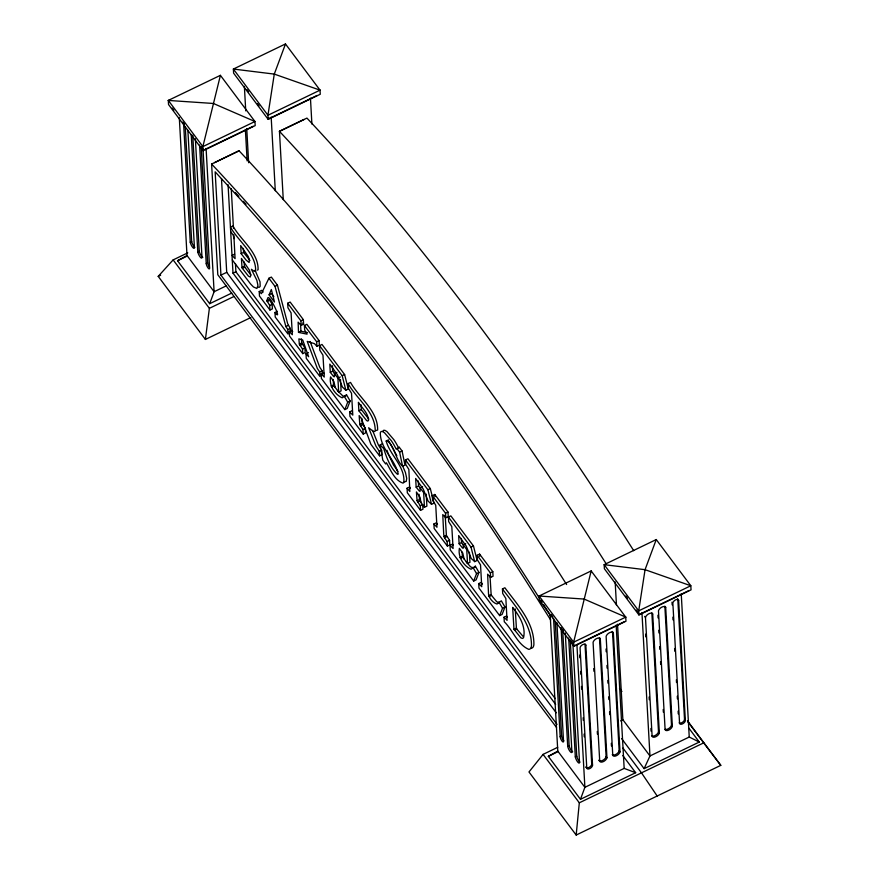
<?xml version="1.0" encoding="UTF-8"?>
<svg xmlns="http://www.w3.org/2000/svg" width="879" height="879" viewBox="0 0 879 879"><rect width="100%" height="100%" fill="white"/><g stroke="black" fill="none" stroke-linecap="round" stroke-linejoin="round"><path stroke-width="1.32" d="M687.433 720.769L720.791 765.356L576.174 835.05L579.316 802.813L543.079 754.38L557.715 747.326M205.4 339.448L209.378 308.331L173.141 259.898L158.209 276.369L205.4 339.448L250.801 317.561M266.864 300.574L269.304 299.387L272.138 304.31L272.402 308.848L269.963 310.034L269.71 305.485L266.864 300.574L267.93 297.629C270.26 295.619 282.939 322.758 274.973 312.484L277.401 311.309M591.171 570.921L573.635 642.197L573.877 646.329L625.969 621.222L625.738 617.124L591.171 570.921L539.08 596.017L539.31 600.115L573.877 646.329M380.157 444.851L382.794 460.135L385.683 463.991L386.408 462.772C390.737 470.012 394.462 480.275 403.021 483.131L403.802 482.571C405.45 466.826 390.122 455.399 386.178 441.038L387.035 440.478C395.264 447.081 395.275 459.288 402.56 466.244L404.999 465.068L402.055 450.96L399.275 447.257L396.176 449.081A22.36 6.395 64.2 0 0 391.419 440.84L384.464 432.721L382.453 431.501L381.068 431.512L380.31 432.622C380.036 448.411 395.067 459.42 398.264 474.056L397.385 474.286C390.21 467.573 386.639 457.805 383.727 448.62L380.157 444.851L382.596 443.675M179.305 117.676L187.007 255.492L177.536 260.722L209.685 303.705L214.102 291.718L206.093 148.441M550.155 614.652L557.791 751.106L548.32 756.336L580.47 799.308L584.887 787.32L576.954 645.417M285.488 43.972L274.281 74.1L267.941 115.259L268.172 119.357L320.264 94.251L320.033 90.152L285.466 43.95L233.385 69.056L233.605 73.155L268.172 119.357M656.25 539.552L645.054 569.691L638.714 610.839L690.817 585.755L656.25 539.552L604.159 564.659L604.389 568.757L638.956 614.959L691.048 589.853L690.817 585.755L645.054 569.691L604.159 564.659L638.725 610.861L638.956 614.959M324.252 373.641L323.582 372.74L321.143 373.916L321.395 378.453L344.832 409.636L347.699 402.164L350.139 400.978L346.513 394.781L342.228 397.846C334.712 394.506 328.966 385.474 330.526 376.904L333.921 381.64L335.218 387.452L338.679 392.056L341.107 390.88L340.47 379.497M350.139 400.978L347.26 408.46L344.832 409.636M453.103 545.068L452.421 544.156L449.993 545.343L450.246 549.88L473.682 581.052L476.55 573.58L478.989 572.405L475.352 566.197L471.078 569.262C463.563 565.933 457.816 556.89 459.376 548.331L462.772 553.056L464.068 558.879L467.518 563.472L469.957 562.296L469.386 552.188M478.989 572.405L476.11 579.876L473.682 581.052M478.725 583.568L478.978 588.106L499.657 615.619L502.557 608.235L504.986 607.048L501.327 600.818L496.987 604.049C492.91 602.807 489.262 598.423 488.537 594.204L487.614 574.196L490.625 577.415L493.053 576.239L492.8 571.691L479.582 554.1L477.143 555.286L477.396 559.824L480.527 564.911L481.747 586.711L478.725 583.568L481.165 582.392L482.45 584.106M504.986 607.048L502.096 614.443L499.657 615.619M269.095 294.85L271.347 289.51L274.479 302.013L269.095 294.85L271.534 293.674L273.841 296.739M621.596 738.558L644.109 768.653L649.966 755.962L641.956 612.685M290.411 331.768L290.224 328.361L287.708 323.802L277.445 285.181L271.358 277.083L268.919 278.258L261.415 293.674L259.228 291.542L261.656 290.356L263.118 292.114M345.755 396.121L346.513 394.781M474.605 567.537L475.352 566.197M382.739 431.446L383.508 430.325L384.892 430.325L386.903 431.545L393.858 439.665A22.36 6.395 64.2 0 1 398.605 447.905L399.275 447.257M543.079 754.38L528.982 771.971L576.174 835.05M257.481 270.128L258.096 269.688C258.503 252.251 240.494 239.934 232.935 225.958L230.496 227.134C238.066 241.11 256.075 253.427 255.668 270.864L254.152 271.237L251.405 269.282L256.855 280.291L257.932 285.389L256.899 288.477L253.416 286.939L250.537 283.917L232.331 259.964M620.684 720.923L622.87 719.736L617.53 624.222M214.498 162.648L239.055 150.759A1470.974 419.085 64.3 0 1 566.614 584.535M234.517 254.251L232.078 255.426L235.078 258.624L233.836 235.001M241.143 253.613L240.692 245.604L248.219 256.459L249.372 259.657L249.131 262.491L246.131 260.14L241.143 253.613L243.582 252.427L243.351 248.427M242.011 267.436L241.417 258.437L249.394 270.128L250.856 275.171L250.218 277.05L248.383 276.105L242.351 268.315L242.011 267.436L244.439 266.26L244.109 261.997M242.351 268.315L244.791 267.139L250.823 274.929M268.919 278.258L275.006 286.356L277.445 285.181M267.128 301.552L269.556 300.376M269.71 305.485L272.138 304.31M292.707 331.669L291.718 330.35L289.279 331.526L292.333 334.712L291.092 312.88L287.949 307.782L287.697 303.244L290.136 302.057L303.354 319.648L303.607 324.197L301.178 325.373L298.124 322.143L298.508 332.383L307.057 334.163L304.672 330.021L304.42 325.483L306.848 324.307L319.099 340.602L319.352 345.139L316.923 346.326L314.561 343.7L307.221 341.371L317.33 368.455L319.67 371.949L319.923 376.498L306.255 358.313L306.002 353.765L308.43 352.589M274.973 312.484L275.226 317.033L288.037 334.075L287.785 329.537L285.873 326.57L288.301 325.395M301.178 325.373L300.926 320.835L303.354 319.648M287.785 329.537L290.224 328.361M298.508 332.383L300.948 331.207L307.54 332.658M301.783 342.942L304.936 347.941L305.189 352.479L302.761 353.655L302.508 349.117L299.343 344.118L301.783 342.942L301.376 338.789M299.937 345.524L302.376 344.348M316.923 346.326L316.671 341.777L319.099 340.602M302.508 349.117L304.936 347.941M321.143 373.916L324.252 377.069L322.967 355.182L319.813 350.172L319.56 345.634L322 344.447L344.612 374.542L348.282 389.034L345.854 390.21L342.425 387.068L337.349 374.619L329.812 364.126L330.273 372.322L333.69 376.608L334.405 376.783L334.438 373.553L336.877 372.366M319.67 371.949L322.099 370.773L319.769 367.279L310.133 341.481M330.273 372.322L332.712 371.136L332.405 365.686M345.854 390.21L342.184 375.718L344.612 374.542M338.679 392.056L337.899 378.146L340.327 376.97M331.13 386.046L333.57 384.87L333.174 379.508M331.537 386.958L333.965 385.771L335.185 387.529M352.116 410.713L349.688 411.888L352.798 415.108L351.523 393.265L348.37 388.287L348.106 383.607L350.534 382.42C358.885 397.55 378.179 410.954 377.629 430.018L376.135 430.49M358.874 410.79L358.401 402.296C362.005 408.032 368.543 413.317 368.477 420.656L367.4 421.052L366.411 420.327L358.874 410.79L361.313 409.614L361.038 404.758M362.225 423.315L365.378 428.359L365.631 432.897L363.203 434.072L362.95 429.534L359.786 424.491L362.225 423.315L361.796 418.338M360.324 425.832L362.752 424.656M362.95 429.534L365.378 428.359M386.178 441.038L388.617 439.863M382.002 454.674L379.563 455.849L379.31 451.312L381.75 450.136L381.936 453.542M402.56 466.244L399.615 452.136L402.055 450.96M410.372 488.219L409.493 487.043L407.065 488.219L409.834 491.493L408.867 469.43L405.735 464.475L405.483 459.937L407.911 458.761L430.314 488.559L433.973 503.118L431.534 504.304L428.106 501.107L423.184 488.966L415.657 478.451L416.152 487.153L419.36 491.108L420.107 491.251L420.151 487.944L422.579 486.768M416.152 487.153L418.58 485.977L418.305 481M431.534 504.304L427.886 489.746L430.314 488.559M420.283 505.81L422.722 504.634L422.975 509.183L420.536 510.358L420.283 505.81L417.075 500.744L419.503 499.569L419.041 494.207M417.668 502.14L420.107 500.964L421.612 503.162M437.423 524.203L436.347 522.774L433.918 523.95L436.962 527.235L435.731 505.249L432.589 500.206L432.336 495.657L434.764 494.481L447.993 512.072L448.246 516.621L445.807 517.797L442.763 514.6L443.719 534.399L444.455 537.717L447.136 541.541L447.389 546.079L449.828 544.903L449.576 540.365L446.389 535.311L445.137 515.05M417.075 500.744L416.415 491.932L420.096 497.426L420.964 502.634L424.458 507.282L426.897 506.106L426.227 494.086M445.807 517.797L445.554 513.248L447.993 512.072M449.993 545.343L453.092 548.485L451.806 526.609L448.664 521.588L448.411 517.05L450.839 515.874L473.462 545.958L477.132 560.45L474.693 561.626L471.265 558.484L466.2 546.035L458.662 535.553L459.124 543.738L462.53 548.024L463.255 548.199L463.288 544.969L465.716 543.793M443.961 536.487L446.389 535.311M444.455 537.717L446.895 536.542M447.136 541.541L449.576 540.365M459.124 543.738L461.552 542.563L461.321 538.464M474.693 561.626L471.023 547.145L473.462 545.958M459.981 557.473L462.409 556.286L462.09 552.188M460.376 558.374L462.815 557.198L464.035 558.956M490.625 577.415L490.372 572.877L492.8 571.691M507.403 617.3L506.458 616.047L504.03 617.223L507.073 620.321L505.843 598.489L502.7 593.479L502.447 588.941L504.876 587.765C517.127 604.466 534.113 622.123 533.905 644.417A24.986 7.142 64.2 0 1 531.136 648.164M488.702 595.709L491.141 594.534L489.999 575.613M489.087 596.599L491.526 595.424L496.723 601.719L499.426 602.862M513.973 629.232L512.655 607.389C519.346 615.75 526.18 626.793 523.51 637.857L522.357 638.429L520.818 637.813L513.973 629.232L516.402 628.056L515.248 608.938M514.457 630.331L516.885 629.155L523.258 636.638M220.387 75.308L254.954 121.511L255.185 125.62L203.093 150.716L168.526 104.513L168.307 100.415L220.409 75.33L202.873 146.617L209.598 268.128A3.351 0.956 64.3 0 1 208.026 267.93A3.351 0.956 64.3 0 1 206.235 263.623L199.599 145.079M204.906 149.529L253.196 126.257M317.066 95.47L268.776 118.742L268.721 117.72M556.539 727.515L217.794 274.72L211.608 164.043L239.077 150.792M283.269 199.665L279.456 131.345L306.925 118.094A1470.974 419.085 64.3 0 1 633.726 550.683M187.875 130.323L194.446 247.845A4.296 1.22 64.3 0 1 192.457 247.076A4.296 1.22 64.3 0 1 190.238 242.208L191.677 241.516L185.26 126.73M173.141 259.898L187.765 252.855M177.536 260.722L186.117 256.591M195.369 138.728L202.016 257.613A4.296 1.22 64.3 0 1 200.027 256.844A4.296 1.22 64.3 0 1 197.797 251.976L199.247 251.284L192.754 135.135M158.209 276.369L160.659 275.182M206.235 263.623L207.675 262.931L201.203 147.101M557.055 724.406L220.937 275.127L226.716 272.347L221.475 178.569M555.638 704.409L233.001 273.149L235.891 271.765L235.44 263.59M226.375 285.807L214.102 291.718L187.007 255.492M209.685 303.705L231.759 293.07M209.378 308.331L233.759 296.586M575.69 645.131L623.98 621.86M639.56 614.355L689.059 590.501M556.912 622.673L563.538 741.217A3.351 0.956 64.3 0 1 561.967 741.019A3.351 0.956 64.3 0 1 560.165 736.712L561.615 736.02L555.22 621.552M565.274 633.166L571.921 752.05A4.296 1.22 64.3 0 1 569.933 751.281A4.296 1.22 64.3 0 1 567.713 746.414L569.152 745.722L562.659 629.573M548.32 756.336L558.132 751.6M572.888 643.681L579.536 762.565A4.296 1.22 64.3 0 1 577.536 761.796A4.296 1.22 64.3 0 1 575.316 756.929L576.767 756.237L570.273 640.088M580.47 799.308L635.66 772.718L624.167 768.4L584.887 787.32L557.791 751.106M644.109 768.653L699.288 742.052L689.246 737.031L649.966 755.962L622.87 719.736M579.316 802.813L703.683 742.876L720.791 765.356M279.423 131.301L304.035 119.489M404.318 481.879L406.23 481.395L406.713 478.385L405.428 472.473L402.45 465.54M168.318 100.437L213.344 103.469L254.954 121.511L202.873 146.617L168.307 100.415M257.877 287.147L259.338 287.301L260.173 286.29L260.03 281.84L255.031 270.172M473.506 568.087L470.551 566.801L466.309 561.978M343.293 396.418L337.459 390.551M368.85 419.14L361.313 409.614M235.253 192.501L238.846 196.413M243.351 201.302L246.043 204.236M249.966 260.503L243.582 252.427M335.437 374.608L332.712 371.136M397.934 471.419L393.462 464.969L388.397 454.179M302.739 323.032L303.607 324.197M287.697 303.244L300.926 320.835M304.42 325.483L316.671 341.777M319.56 345.634L342.184 375.718M348.106 383.607C356.456 398.725 375.751 412.13 375.201 431.193L373.696 431.666L368.653 427.754L375.97 446.202L379.31 451.312M396.836 448.444L399.615 452.136M405.483 459.937L427.886 489.746M432.336 495.657L445.554 513.248M448.411 517.05L471.023 547.145M477.143 555.286L490.372 572.877M502.447 588.941C514.698 605.653 531.685 623.299 531.476 645.593A24.986 7.142 64.2 0 1 528.697 649.339C517.313 644.384 512.798 630.045 504.282 621.772L504.03 617.223M230.748 231.682L233.276 235.264L234.111 238.67M334.438 373.553L337.899 378.146M461.552 542.563L462.914 544.365M463.288 544.969L466.738 549.573L467.518 563.472M418.58 485.977L423.645 492.592L424.458 507.282M306.002 353.765L308.65 356.742L302.739 340.03L298.871 338.865L299.343 344.118M269.963 310.034L259.481 296.08L259.228 291.542M302.761 353.655L289.532 336.064L289.279 331.526M363.203 434.072L349.941 416.426L349.688 411.888M379.563 455.849L370.894 444.302L361.401 418.591L359.148 415.591L359.786 424.491M420.536 510.358L407.318 492.767L407.065 488.219M447.389 546.079L434.171 528.488L433.918 523.95M677.676 598.885A3.351 1.813 -36.8 0 1 677.808 599.368L678.654 600.5L685.356 720.406A3.351 1.813 -36.8 0 1 682.576 723.846A3.351 1.813 -36.8 0 1 679.566 723.197L672.864 603.28A3.351 1.813 -36.8 0 1 675.643 599.841A3.351 1.813 -36.8 0 1 678.654 600.5M665.7 607.367L664.854 606.246L671.501 725.131L672.347 726.252A4.296 2.329 -36.8 0 1 668.842 730.042A4.296 2.329 -36.8 0 1 665.117 729.735L658.47 610.85A4.296 2.329 -36.8 0 1 661.975 607.059A4.296 2.329 -36.8 0 1 665.7 607.367L672.347 726.252M659.349 732.899L652.701 614.014L651.855 612.894L658.503 731.778L659.349 732.899A4.296 2.329 -36.8 0 1 655.844 736.69A4.296 2.329 -36.8 0 1 652.119 736.382L645.472 617.497L644.626 616.377M247.01 89.647L248.614 91.801M257.492 103.656L259.096 105.81M625.848 596.028L627.463 598.181M636.33 610.037L637.945 612.191M687.576 721.351L703.683 742.876M677.808 599.368L684.51 719.275L685.356 720.406M688.839 728.087L699.288 742.052M612.202 631.43A4.296 2.329 -36.8 0 1 612.509 631.858L613.355 632.979L620.003 751.864A4.296 2.329 -36.8 0 1 616.498 755.654A4.296 2.329 -36.8 0 1 612.773 755.347L606.125 636.462A4.296 2.329 -36.8 0 1 609.619 632.671A4.296 2.329 -36.8 0 1 613.355 632.979M606.96 757.764L600.313 638.879L599.467 637.758L606.114 756.643L606.96 757.764A4.296 2.329 -36.8 0 1 603.455 761.566A4.296 2.329 -36.8 0 1 599.72 761.258L598.885 760.126M619.453 688.224L621.925 691.52M592.545 765.126L585.843 645.219L585.007 644.087L591.71 764.005L592.545 765.126A3.351 1.813 -36.8 0 1 589.776 768.576A3.351 1.813 -36.8 0 1 586.765 767.916L585.919 766.785A3.351 1.813 -36.8 0 0 588.93 767.444A3.351 1.813 -36.8 0 0 591.71 764.005M172.251 108.084L173.866 110.238M182.733 122.093L184.348 124.247M201.28 146.881L202.895 149.034M551.1 614.465L552.715 616.619M561.582 628.474L563.186 630.628M570.449 640.33L573.668 644.637M622.98 748.095L641.494 772.85L657.162 796.022M622.793 755.522L635.66 772.718M612.509 631.858L619.157 750.743L620.003 751.864M235.891 271.765L555.242 698.618M226.716 272.347L556.264 712.825M380.585 448.576L378.409 445.027L372.586 430.402M550.661 619.948L526.202 581.327A1464.271 417.184 64.3 0 0 240.308 199.192L215.157 171.844L220.937 275.127M396.836 455.685L388.892 441.258M498.898 601.994L502.557 608.235M472.924 567.373L476.55 573.58M344.074 395.957L347.699 402.164M516.402 628.056L516.885 629.155M462.409 556.286L462.815 557.198M333.57 384.87L333.965 385.771M491.141 594.534L491.526 595.424M419.503 499.569L420.107 500.964M244.439 266.26L244.791 267.139M285.873 326.57L275.006 286.356M387.002 450.279L388.002 453.19M681.236 593.754L689.246 737.031M672.017 602.159L672.171 604.884M672.864 617.146L673.006 619.871M674.611 648.482L674.764 651.207M676.369 679.83L676.511 682.554M677.28 696.179L677.434 698.904M678.116 711.166L678.269 713.891M657.931 615.19L658.085 617.926M658.778 630.221L658.931 632.957M659.689 646.625L659.843 649.361M660.536 661.656L660.678 664.392M663.205 709.485L663.359 712.21M645.615 634.144L645.768 636.868M649.131 697.003L649.284 699.728M650.889 728.427L651.042 731.163M615.157 581.92L616.454 605.115M616.157 625.123L624.167 768.4M606.038 648.999L606.191 651.735M606.96 665.403L607.114 668.139M607.796 680.434L607.949 683.17M608.718 696.827L608.872 699.563M609.554 711.858L609.707 714.594M611.312 743.293L611.465 746.018M599.72 761.258L593.083 642.373A4.296 2.329 -36.8 0 1 596.577 638.572A4.296 2.329 -36.8 0 1 600.313 638.879M593.764 668.567L593.918 671.303M597.28 731.427L597.434 734.163M586.765 767.916L580.063 648.01A3.351 1.813 -36.8 0 1 582.843 644.56A3.351 1.813 -36.8 0 1 585.843 645.219M579.679 655.053L579.832 657.778M580.59 671.402L580.744 674.127M581.426 686.4L581.579 689.125M583.184 717.736L583.337 720.461M584.096 734.086L584.249 736.811M568.669 638.044L575.316 756.929M561.066 627.529L567.713 746.414M553.539 618.168L560.165 736.712M479.582 554.1L479.703 556.374M434.764 494.481L434.896 496.756M310.452 98.151L311.902 124.082M322.099 370.773L322.296 374.179M300.53 323.714L300.948 331.207M271.171 117.083L275.292 190.765M244.373 86.318L245.746 110.875M246.746 128.62L248.647 162.736M245.373 129.521L247.131 160.901M231.254 188.721L233.462 228.199M228.057 184.667L233.001 273.149M191.226 134.465L197.797 251.976M183.59 123.324L190.238 242.208M211.608 164.043A1470.974 419.085 64.3 0 1 539.146 597.775M540.607 600.093A1470.974 419.085 64.3 0 1 542.079 602.412M543.552 604.741A1470.974 419.085 64.3 0 1 550.891 616.399M619.157 750.743A4.296 2.329 -36.8 0 1 616.069 754.314A4.296 2.329 -36.8 0 1 612.234 754.643M606.114 756.643A4.296 2.329 -36.8 0 1 603.027 760.214A4.296 2.329 -36.8 0 1 599.181 760.555M579.909 762.093A4.296 1.22 64.3 0 1 576.767 756.237M563.846 740.832A3.351 0.956 64.3 0 1 561.615 736.02M572.69 751.809A4.296 1.22 64.3 0 1 569.152 745.722M194.83 247.373A4.296 1.22 64.3 0 1 191.677 241.516M202.785 257.371A4.296 1.22 64.3 0 1 199.247 251.284M209.477 267.227A3.351 0.956 64.3 0 1 207.675 262.931M671.501 725.131A4.296 2.329 -36.8 0 1 668.831 728.46A4.296 2.329 -36.8 0 1 665.051 729.328M658.503 731.778A4.296 2.329 -36.8 0 1 655.415 735.349A4.296 2.329 -36.8 0 1 651.581 735.69M684.51 719.275A3.351 1.813 -36.8 0 1 682.478 722.296A3.351 1.813 -36.8 0 1 679.17 722.901M645.472 617.497A4.296 2.329 -36.8 0 1 648.966 613.707A4.296 2.329 -36.8 0 1 652.701 614.014M279.456 131.345A1470.974 419.085 64.3 0 1 606.257 563.922M320.033 90.152L267.941 115.259L233.385 69.056L274.281 74.1L320.033 90.152M625.738 617.124L573.635 642.197L539.08 596.017L584.106 599.06L625.727 617.102"/></g></svg>
